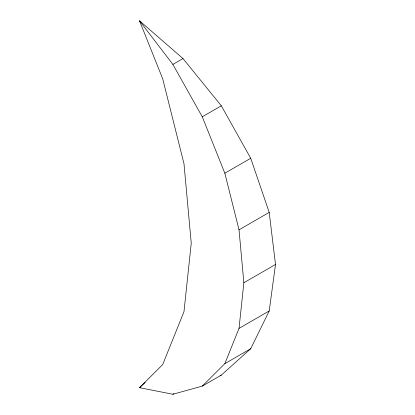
<?xml version="1.0" encoding="UTF-8"?>
<svg xmlns="http://www.w3.org/2000/svg" width="415" height="415" viewBox="0 0 415 415"><rect width="100%" height="100%" fill="white"/><g stroke="black" fill="none" stroke-linecap="round" stroke-linejoin="round"><path stroke-width="0.62" d="M202.276 386.111L224.842 363.649L239.024 328.395L243.864 282.745L239.024 229.822L224.842 173.221L202.276 116.802L172.873 64.418L139.487 20.75L162.701 78.793L183.985 163.733L191.248 243.159L183.985 311.66L162.701 364.567L139.487 387.677L172.873 394.25L202.276 386.111L221.32 375.119L250.722 348.709L269.205 310.97L275.513 264.474L269.205 212.397L250.722 158.276L221.32 105.809L182.994 58.572L139.487 20.75L140.436 22.436M145.25 382.5L139.487 387.677L140.768 387.698M172.873 64.418L182.994 58.572M202.276 116.802L221.32 105.809M224.842 173.221L250.722 158.276M239.024 229.822L269.205 212.397M243.864 282.745L275.513 264.474M239.024 328.395L269.205 310.97M224.842 363.649L250.722 348.709M172.873 394.25L173.937 393.633M220.1 375.539L221.32 375.119"/></g></svg>
